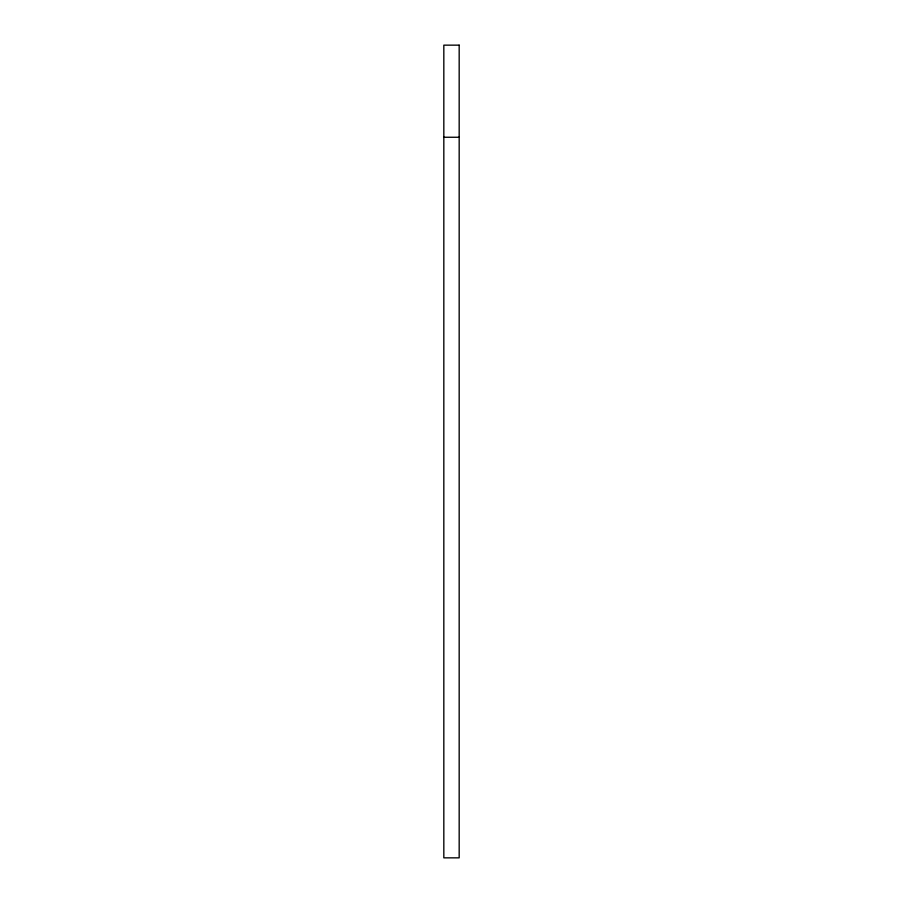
<?xml version="1.0" encoding="UTF-8"?>
<svg xmlns="http://www.w3.org/2000/svg" width="903" height="903" viewBox="0 0 903 903"><rect width="100%" height="100%" fill="white"/><g stroke="black" fill="none" stroke-linecap="round" stroke-linejoin="round"><path stroke-width="1.35" d="M443.824 137.256L459.175 137.256M459.175 45.15L443.824 45.15L443.824 857.85L459.175 857.85L459.175 45.15"/></g></svg>
